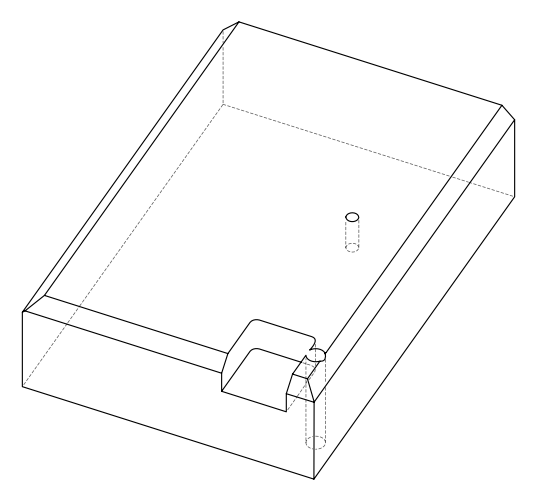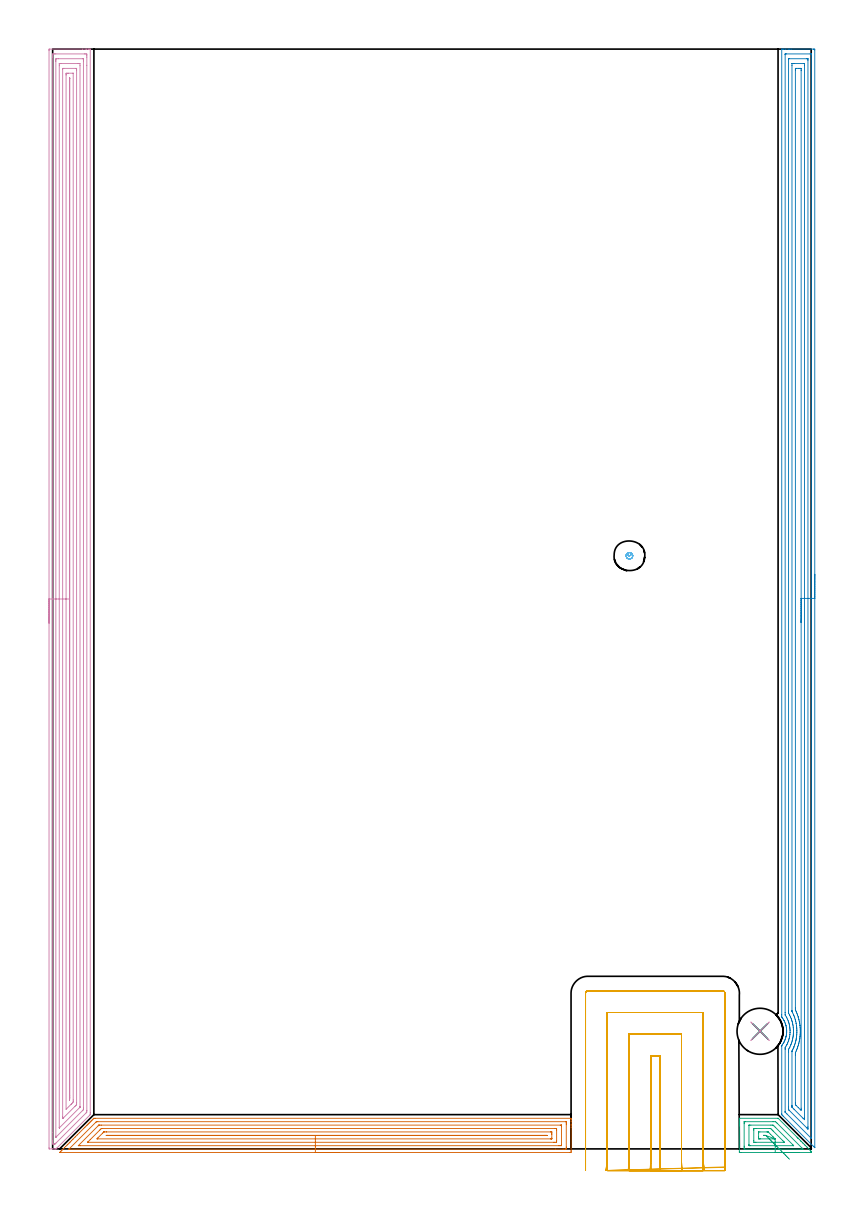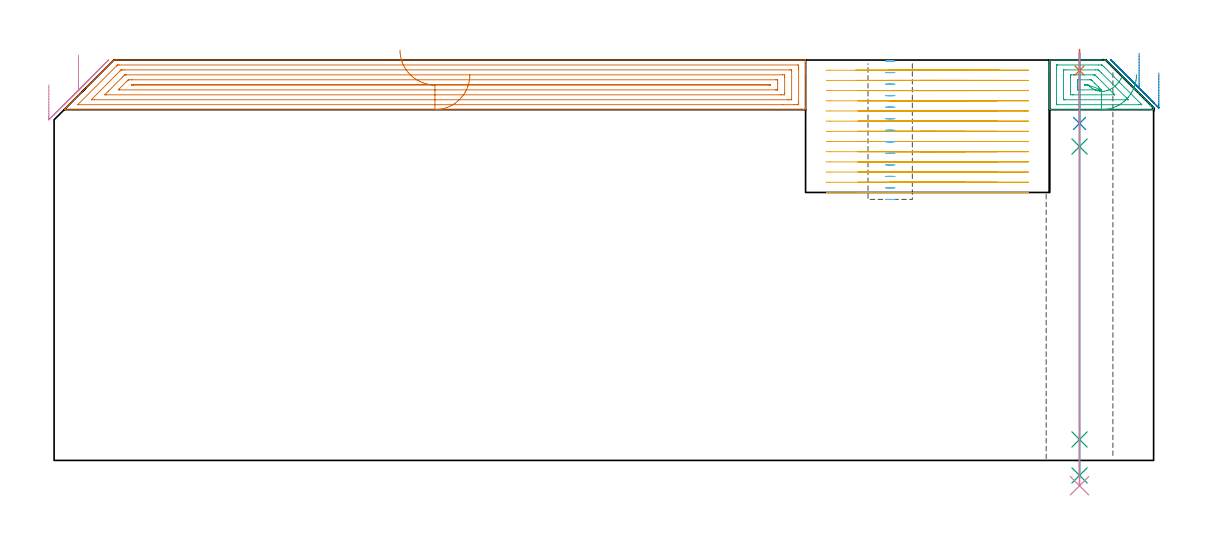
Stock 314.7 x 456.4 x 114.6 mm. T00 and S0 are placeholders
(PLAN: 10 operations, 6 tool changes, 78.3 min)
(1 AREA_MILL | FG_CHAMFER_SURFACE | UGT0205_001 | 10.01 min | 22365 mm3)
(2 AREA_MILL_1 | FG_CHAMFER_SURFACE_1 | UGT0205_001 | 18.29 min | 42827 mm3)
(3 AREA_MILL_2 | FG_CHAMFER_SURFACE_2 | UGT0205_001 | 1.29 min | 2809 mm3)
(4 AREA_MILL_3 | FG_CHAMFER_SURFACE_3 | UGT0205_001 | 25.4 min | 65509 mm3)
(5 MILL_SLOT | SLOT_PARTIAL_RECTANGULAR | NXT0201_011 | Follow Part, ap 3, ae 75% | 21.37 min | 187201 mm3)
(6 MILL_BLIND_HOLE_FROM_SOLID_MATERIAL | STEP1POCKET | UGT0201_128 | Spiral | 0.68 min | 5031 mm3)
(7 SPOT_DRILL | STEP1HOLE | NXT0321_9005460120000 | 0.05 min | 169 mm3)
(8 DRILL_BLIND_HOLE_INTO_CENTER | STEP1HOLE | NXT0301_092 | 0.08 min | 1746 mm3)
(9 GUN_DRILL_THROUGH_HOLE | STEP1HOLE | UGT0307_009 | 0.59 min | 11002 mm3)
(10 DRILL_TO_ENLARGE_THROUGH_HOLE | STEP1HOLE | UGT0301_258 | 0.5 min | 19645 mm3)
(TOOL UGT0205_001 | Chamfer Mill 20 x 3 x 45 deg. | D20 FL50 Z2)
(TOOL NXT0201_011 | ENDMILL 12mm [2P460-1200-NA 1630] | D12 FL38 Z6)
(TOOL UGT0201_128 | Carbide End Mill 10.0 | D10 FL15 Z4)
(TOOL NXT0321_9005460120000 | NC Spot Drill, 142deg, 12mm, Carbide, Uncoated | D12 PA142 FL30 Z2)
(TOOL NXT0301_092 | Carbide Drill 12.1mm [860.1-1210-061A1-MM 2214] | D12.1 PA140 FL77 Z2)
(TOOL UGT0307_009 | Gun Drill 12 mm | D12 PA130 FL24 Z1)
(TOOL UGT0301_258 | Twist Drill 19.1 mm | D19.1 PA118 FL140 Z2)
(OP 1 AREA_MILL)
G17 G21 G94 G90
T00 M6
G54
G17 G0 G90 X119. Y-1.5 S1061 M3
G43 Z124.6 H0
Z110.4
G94 G1 X118.962 Z109.528 F250.
X118.848 Z108.663
X118.659 Z107.812
X118.397 Z106.98
X118.063 Z106.174
X117.66 Z105.4
X117.192 Z104.664
X116.661 Z103.972
X116.071 Z103.329
X115.428 Z102.74
X114.736 Z102.208
X114. Z101.74
X113.226 Z101.337
X112.42 Z101.003
X111.588 Z100.741
X110.737 Z100.552
X109.872 Z100.438
X109. Z100.4
X3.061
X2.916 Y-1.496 Z100.402
X2.942 Y-1.466 Z100.433
X3.079 Y-1.322 Z100.576
X3.525 Y-0.873 Z101.024
X3.668 Y-0.73 Z101.166
X3.996 Y-0.404 Z101.496
X4.552 Y0.154 Z102.05
X4.923 Y0.523 Z102.423
X5.435 Y1.037 Z102.933
X6.026 Y1.626 Z103.525
X6.207 Y1.808 Z103.706
X6.319 Y1.92 Z103.817
X6.909 Y2.509 Z104.408
X7.101 Y2.702 Z104.6
X7.202 Y2.803 Z104.701
X7.792 Y3.392 Z105.292
X8.442 Y4.042 Z105.941
X9.335 Y4.936 Z106.835
X10.229 Y5.83 Z107.729
X11.123 Y6.723 Z108.623
X12.796 Y8.397 Z110.295
X12.911 Y8.513 Z110.409
X13.27 Y8.87 Z110.77
X13.439 Y9.039 Z110.939
X13.972 Y9.574 Z111.469
X14.138 Y9.739 Z111.637
X14.252 Y9.853 Z111.751
X14.414 Y10.016 Z111.911
X14.574 Y10.175 Z112.073
X14.699 Y10.3 Z112.197
X14.855 Y10.458 Z112.353
X15.011 Y10.612 Z112.509
X15.146 Y10.747 Z112.644
X15.297 Y10.899 Z112.794
X15.447 Y11.048 Z112.946
X15.592 Y11.194 Z113.091
X15.739 Y11.341 Z113.236
X15.883 Y11.485 Z113.382
X16.039 Y11.64 Z113.538
X16.18 Y11.782 Z113.678
X16.32 Y11.921 Z113.819
X16.486 Y12.087 Z113.985
X16.622 Y12.224 Z114.12
X16.756 Y12.357 Z114.255
X16.933 Y12.534 Z114.432
X17.066 Y12.666 Z114.562
X17.096 Y12.693 Z114.587
X17.111 Y12.702 Z114.595
X17.827 Y12.7 Z114.6
X214.922
X215.054 Y12.696 Z114.589
X215.064 Y12.689 Z114.582
X215.09 Y12.655 Z114.547
X215.1 Y12.321 Z114.22
Y12.045 Z113.944
Y11.341 Z113.236
Y10.106 Z112.003
Y9.574 Z111.469
Y8.957 Z110.852
Y-0.758 Z101.139
X215.097 Y-1.024 Z100.873
X215.091 Y-1.492 Z100.406
X214.951 Y-1.495 Z100.403
X214.475 Y-1.5 Z100.4
X109.
Y-0.086 Z101.814
X7.045 Y-0.085 Z101.815
X6.796 Y-0.081 Z101.819
X6.78 Y-0.079 Z101.821
X6.782 Y-0.074 Z101.826
X6.793 Y-0.058 Z101.842
X17.827 Y10.977 Z112.877
X18.013 Y11.158 Z113.058
X18.118 Y11.257 Z113.157
X18.149 Y11.279 Z113.179
X18.198 Y11.282 Z113.182
X18.302 Y11.284 Z113.184
X18.721 Y11.286 Z113.186
X212.744 Y11.285 Z113.185
X213.074 Y11.279 Z113.179
X213.09 Y11.172 Z113.072
X213.097 Y10.936 Z112.836
X213.099 Y10.458 Z112.358
X213.1 Y10.05 Z111.95
X213.099 Y0.742 Z102.642
X213.098 Y0.337 Z102.237
X213.09 Y-0.067 Z101.833
X212.687 Y-0.083 Z101.817
X212.63 Y-0.085 Z101.815
X211.793 Y-0.086 Z101.814
X208.581
X109.
Y1.328 Z103.228
X11.57 Y1.329 Z103.229
X10.976 Y1.33 Z103.23
X10.712 Y1.333 Z103.233
X10.676 Y1.336 Z103.236
X10.652 Y1.342 Z103.242
X10.662 Y1.357 Z103.257
X10.676 Y1.376 Z103.276
X18.874 Y9.574 Z111.474
X19.123 Y9.817 Z111.717
X19.164 Y9.852 Z111.752
X19.182 Y9.865 Z111.765
X19.214 Y9.867 Z111.767
X19.316 Y9.87 Z111.77
X19.615 Y9.871 Z111.771
X20.208
X210.599
X210.9 Y9.87 Z111.77
X211. Y9.868 Z111.768
X211.077 Y9.865 Z111.765
X211.09 Y9.859 Z111.759
X211.094 Y9.829 Z111.729
X211.097 Y9.772 Z111.672
X211.099 Y9.574 Z111.474
X211.1 Y9.376 Z111.276
X211.099 Y1.626 Z103.526
X211.097 Y1.431 Z103.331
X211.09 Y1.363 Z103.263
X211.08 Y1.335 Z103.235
X211.049 Y1.334 Z103.234
X210.9 Y1.331 Z103.231
X210.306 Y1.329 Z103.229
X210.006 Y1.328 Z103.228
X109.
Y2.743 Z104.643
X14.908
X14.634 Y2.747 Z104.647
X14.554 Y2.75 Z104.65
X14.516 Y2.756 Z104.656
X14.544 Y2.788 Z104.688
X14.63 Y2.879 Z104.779
X15.587 Y3.839 Z105.739
X19.615 Y7.866 Z109.766
X20.033 Y8.278 Z110.178
X20.196 Y8.435 Z110.335
X20.225 Y8.45 Z110.35
X20.263 Y8.453 Z110.353
X20.344 Y8.456 Z110.356
X20.509 Y8.457 Z110.357
X20.745
X208.455
X208.97 Y8.452 Z110.352
X209.089 Y8.45 Z110.35
X209.093 Y8.246 Z110.146
X209.1 Y7.82 Z109.72
Y3.392 Z105.292
X209.091 Y2.956 Z104.856
X209.084 Y2.75 Z104.65
X208.871 Y2.746 Z104.646
X208.218 Y2.743 Z104.643
X207.981
X109.
Y4.157 Z106.057
X18.721 Y4.158 Z106.058
X18.601 Y4.159 Z106.059
X18.38 Y4.164 Z106.064
X18.482 Y4.275 Z106.175
X18.598 Y4.397 Z106.297
X18.721 Y4.522 Z106.422
X20.818 Y6.619 Z108.519
X21.127 Y6.925 Z108.825
X21.222 Y7.013 Z108.913
X21.248 Y7.036 Z108.936
X21.287 Y7.039 Z108.939
X21.403 Y7.041 Z108.941
X22.177 Y7.043 Z108.943
X22.296
X206.55
X206.789 Y7.042 Z108.942
X206.949 Y7.039 Z108.939
X207.074 Y7.036 Z108.936
X207.091 Y7.029 Z108.929
X207.093 Y7.019 Z108.919
X207.096 Y6.925 Z108.825
X207.1 Y6.263 Z108.163
Y6.042 Z107.942
Y4.497 Z106.397
X207.099 Y4.275 Z106.175
X207.097 Y4.193 Z106.093
X207.094 Y4.173 Z106.073
X207.092 Y4.167 Z106.067
X207.068 Y4.164 Z106.064
X206.909 Y4.16 Z106.06
X206.67 Y4.157 Z106.057
X206.55
X109.
Y5.571 Z107.471
X22.772
X22.355 Y5.572 Z107.472
X22.296 Y5.574 Z107.474
X22.269 Y5.576 Z107.476
X22.241 Y5.581 Z107.481
X22.255 Y5.597 Z107.497
X22.27 Y5.611 Z107.511
X22.296 Y5.622 Z107.522
X22.715 Y5.628 Z107.528
X22.773
X204.225 Y5.629 Z107.529
X204.643 Y5.627 Z107.527
X205.066 Y5.624 Z107.524
X205.09 Y5.621 Z107.521
X205.092 Y5.597 Z107.497
X205.085 Y5.578 Z107.478
X205.066 Y5.576 Z107.476
X205.016 Y5.573 Z107.473
X204.912 Y5.572 Z107.472
X204.701 Y5.571 Z107.471
X109.
X108.129 Z107.509
X107.264 Z107.623
X106.412 Z107.812
X105.58 Z108.074
X104.774 Z108.408
X104. Z108.811
X103.264 Z109.28
X102.572 Z109.811
X101.929 Z110.4
X101.34 Z111.043
X100.809 Z111.735
X100.34 Z112.471
X99.937 Z113.245
X99.603 Z114.051
X99.341 Z114.883
X99.152 Z115.735
X99.038 Z116.6
X99. Z117.471
G0 Z124.6
M5
M2
(OP 2 AREA_MILL_1)
G17 G21 G94 G90
T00 M6
G54
G17 G0 G90 X316.2 Y238.4 S1061 M3
G43 Z124.6 H0
Z110.9
G94 G1 Y238.362 Z110.028 F250.
Y238.248 Z109.164
Y238.059 Z108.312
Y237.797 Z107.48
Y237.463 Z106.674
Y237.06 Z105.9
Y236.592 Z105.164
Y236.06 Z104.472
Y235.471 Z103.829
Y234.828 Z103.24
Y234.136 Z102.708
Y233.4 Z102.24
Y232.626 Z101.837
Y231.82 Z101.503
Y230.988 Z101.241
Y230.136 Z101.052
Y229.272 Z100.938
Y228.4 Z100.9
Y0.606
X316.195 Y0.519 Z100.903
X316.194 Y0.517 Z100.904
X316.18 Y0.519 Z100.918
X315.596 Y1.104 Z101.503
X303.036 Y13.664 Z114.063
X302.662 Y14.037 Z114.434
X302.504 Y14.196 Z114.59
X302.5 Y14.51 Z114.6
Y42.642
X302.504 Y42.885 Z114.59
X302.505 Y42.898 Z114.589
X302.654 Y43.093 Z114.445
X302.78 Y43.267 Z114.32
X303.07 Y43.711 Z114.029
X303.344 Y44.162 Z113.754
X303.411 Y44.283 Z113.687
X303.482 Y44.428 Z113.614
X303.602 Y44.667 Z113.496
X303.779 Y45.056 Z113.32
X303.88 Y45.312 Z113.22
X303.954 Y45.501 Z113.145
X304.042 Y45.768 Z113.054
X304.104 Y45.95 Z112.993
X304.126 Y46.028 Z112.971
X304.178 Y46.214 Z112.916
X304.273 Y46.546 Z112.822
X304.298 Y46.632 Z112.798
X304.303 Y46.661 Z112.791
X304.342 Y46.845 Z112.755
X304.415 Y47.248 Z112.685
X304.422 Y47.291 Z112.677
X304.442 Y47.439 Z112.657
X304.456 Y47.554 Z112.639
X304.482 Y47.739 Z112.614
X304.503 Y47.979 Z112.593
X304.506 Y48.007 Z112.591
X304.519 Y48.183 Z112.572
Y48.186
X304.526 Y48.302 Z112.568
X304.529 Y48.401 Z112.562
Y48.417 Z112.561
X304.53 Y48.447 Z112.558
X304.539 Y48.633 Z112.553
X304.537 Y48.866
X304.536 Y49.081 Z112.555
X304.533 Y49.127 Z112.556
X304.526 Y49.23 Z112.559
X304.521 Y49.34 Z112.568
X304.513 Y49.528 Z112.582
X304.468 Y49.989 Z112.631
X304.43 Y50.233 Z112.666
X304.416 Y50.339 Z112.684
X304.403 Y50.422 Z112.696
X304.298 Y50.968 Z112.799
X304.256 Y51.126 Z112.84
X304.206 Y51.316 Z112.891
X304.071 Y51.765 Z113.028
X303.914 Y52.211 Z113.185
X303.726 Y52.66 Z113.372
X303.609 Y52.912 Z113.488
X303.519 Y53.105 Z113.579
X303.422 Y53.296 Z113.677
X303.412 Y53.316 Z113.687
X303.214 Y53.661 Z113.886
X303.005 Y54. Z114.095
X302.77 Y54.342 Z114.33
X302.509 Y54.701 Z114.591
X302.507 Y54.716 Z114.593
X302.5 Y55.583 Z114.6
Y456.132
X302.503 Y456.29 Z114.588
X302.557 Y456.293 Z114.535
X302.953 Y456.3 Z114.147
X303.326 Z113.773
X303.996 Z113.099
X305.223 Z111.874
X305.781 Z111.314
X306.394 Z110.701
X315.596 Z101.501
X315.877 Y456.298 Z101.22
X316.192 Y456.29 Z100.906
X316.199 Y455.975 Z100.899
X316.2 Y228.4 Z100.9
X314.786 Z102.314
X314.785 Y4.686 Z102.315
Y4.605
X314.783 Y4.523 Z102.317
X314.777 Y4.384 Z102.323
X314.704 Y4.453 Z102.396
X314.465 Y4.686 Z102.635
X304.64 Y14.51 Z112.46
X303.996 Y15.157 Z113.104
X303.937 Y15.221 Z113.163
X303.925 Y15.237 Z113.175
X303.921 Y15.268 Z113.179
X303.917 Y15.321 Z113.183
X303.915 Y15.403 Z113.185
X303.914 Y15.485 Z113.186
X303.915 Y41.384 Z113.185
X303.916 Y41.548 Z113.184
X303.921 Y41.875 Z113.179
X303.925 Y42.058 Z113.175
X304.005 Y42.195 Z113.095
X304.339 Y42.745 Z112.761
X304.538 Y43.088 Z112.562
X304.612 Y43.227 Z112.488
X304.658 Y43.319 Z112.442
X304.888 Y43.8 Z112.212
X304.945 Y43.925 Z112.155
X304.968 Y43.981 Z112.132
X305.196 Y44.566 Z111.904
X305.305 Y44.874 Z111.795
X305.373 Y45.079 Z111.727
X305.421 Y45.234 Z111.679
X305.577 Y45.768 Z111.523
X305.601 Y45.857 Z111.499
X305.618 Y45.93 Z111.482
X305.768 Y46.661 Z111.332
X305.77 Y46.671 Z111.33
X305.781 Y46.73 Z111.319
X305.877 Y47.457 Z111.223
X305.887 Y47.554 Z111.213
X305.939 Y48.289 Z111.161
X305.945 Y48.447 Z111.155
X305.947 Y49.174 Z111.153
X305.939 Y49.34 Z111.161
X305.917 Y49.714 Z111.183
X305.88 Y50.133 Z111.22
X305.868 Y50.233 Z111.232
X305.781 Y50.871 Z111.319
X305.723 Y51.184 Z111.377
X305.623 Y51.645 Z111.477
X305.524 Y52.019 Z111.576
X305.417 Y52.383 Z111.683
X305.24 Y52.912 Z111.86
X305.147 Y53.172 Z111.953
X304.888 Y53.805 Z112.212
X304.601 Y54.387 Z112.499
X304.431 Y54.698 Z112.669
X303.996 Y55.427 Z113.104
X303.936 Y55.529 Z113.164
X303.921 Y55.591 Z113.179
X303.919 Y55.669 Z113.181
X303.914 Y56.484 Z113.186
Y56.566
X303.915 Y453.981 Z113.185
X303.916 Y454.063 Z113.184
X303.921 Y454.226 Z113.179
X303.927 Y454.291 Z113.173
X303.947 Y454.293 Z113.153
X303.996 Y454.296 Z113.104
X304.489 Y454.3 Z112.611
X314.304 Z102.796
X314.704 Y454.296 Z102.396
X314.76 Y454.293 Z102.34
X314.772 Y454.291 Z102.328
X314.779 Y454.253 Z102.321
X314.782 Y454.145 Z102.318
X314.785 Y453.982 Z102.315
X314.786 Y228.4 Z102.314
X313.372 Z103.728
X313.371 Y9.152 Z103.729
X313.37 Y8.701 Z103.73
X313.366 Y8.259 Z103.734
X313.365 Y8.247 Z103.735
X313.346 Y8.259 Z103.754
X312.919 Y8.681 Z104.181
X305.542 Y16.058 Z111.558
X305.423 Y16.179 Z111.677
X305.365 Y16.241 Z111.735
X305.339 Y16.272 Z111.761
X305.335 Y16.296 Z111.765
X305.331 Y16.747 Z111.769
X305.329 Y17.189 Z111.771
X305.328 Y17.642 Z111.772
X305.329 Y39.968 Z111.771
X305.33 Y40.409 Z111.77
X305.334 Y40.856 Z111.766
X305.342 Y41.302 Z111.758
X305.498 Y41.585 Z111.602
X305.781 Y42.097 Z111.319
X305.814 Y42.162 Z111.286
X305.83 Y42.195 Z111.27
X306.096 Y42.773 Z111.004
X306.232 Y43.088 Z110.868
X306.357 Y43.404 Z110.743
X306.572 Y43.981 Z110.528
X306.598 Y44.056 Z110.502
X306.673 Y44.281 Z110.427
X306.808 Y44.74 Z110.292
X306.846 Y44.874 Z110.254
X306.931 Y45.192 Z110.169
X306.99 Y45.45 Z110.11
X307.054 Y45.768 Z110.046
X307.137 Y46.196 Z109.963
X307.206 Y46.661 Z109.894
X307.251 Y46.975 Z109.849
X307.307 Y47.554 Z109.793
X307.325 Y47.795 Z109.775
X307.359 Y48.447 Z109.741
X307.361 Y48.652 Z109.739
X307.356 Y49.34 Z109.744
X307.345 Y49.561 Z109.755
X307.294 Y50.233 Z109.806
X307.264 Y50.535 Z109.836
X307.181 Y51.126 Z109.919
X307.104 Y51.588 Z109.996
X307.018 Y52.019 Z110.082
X306.955 Y52.318 Z110.145
X306.848 Y52.737 Z110.252
X306.797 Y52.912 Z110.303
X306.673 Y53.315 Z110.427
X306.507 Y53.805 Z110.593
X306.415 Y54.063 Z110.685
X306.15 Y54.698 Z110.95
X305.781 Y55.503 Z111.319
X305.737 Y55.591 Z111.363
X305.688 Y55.684 Z111.412
X305.369 Y56.252 Z111.731
X305.335 Y56.323 Z111.765
X305.333 Y56.375 Z111.767
X305.331 Y56.484 Z111.769
X305.329 Y56.937 Z111.771
X305.328 Y57.377 Z111.772
X305.329 Y452.114 Z111.771
X305.33 Y452.227 Z111.77
X305.333 Y452.282 Z111.767
X305.334 Y452.288 Z111.766
X305.356 Y452.292 Z111.744
X305.408 Y452.296 Z111.692
X305.595 Y452.3 Z111.505
X312.919 Z104.181
X313.106 Y452.298 Z103.994
X313.23 Y452.295 Z103.87
X313.328 Y452.29 Z103.772
X313.365 Y452.282 Z103.735
X313.366 Y452.263 Z103.734
X313.369 Y452.114 Z103.731
X313.371 Y451.661 Z103.729
X313.372 Y228.4 Z103.728
X311.957 Z105.143
Y12.724
X311.953 Y12.358 Z105.147
X311.95 Y12.176 Z105.15
X311.944 Y12.116 Z105.156
X311.885 Y12.173 Z105.215
X311.325 Y12.724 Z105.775
X307.565 Y16.484 Z109.535
X306.865 Y17.189 Z110.235
X306.764 Y17.297 Z110.336
X306.75 Y17.346 Z110.35
X306.748 Y17.396 Z110.352
X306.745 Y17.601 Z110.355
X306.743 Y18.013 Z110.357
Y18.082
Y40.339
X306.744 Y40.409 Z110.356
X306.747 Y40.512 Z110.353
X306.75 Y40.561 Z110.35
X306.765 Y40.606 Z110.335
X306.846 Y40.769 Z110.254
X306.964 Y41.011 Z110.136
X307.105 Y41.302 Z109.995
X307.251 Y41.617 Z109.849
X307.505 Y42.195 Z109.595
X307.523 Y42.238 Z109.577
X307.565 Y42.345 Z109.535
X307.763 Y42.89 Z109.337
X307.833 Y43.088 Z109.267
X307.987 Y43.559 Z109.113
X308.113 Y43.981 Z108.987
X308.19 Y44.249 Z108.91
X308.264 Y44.525 Z108.836
X308.348 Y44.874 Z108.752
X308.368 Y44.964 Z108.732
X308.458 Y45.41 Z108.642
X308.514 Y45.711 Z108.586
X308.523 Y45.768 Z108.577
X308.626 Y46.492 Z108.474
X308.647 Y46.661 Z108.453
X308.71 Y47.301 Z108.39
X308.729 Y47.554 Z108.371
X308.761 Y48.143 Z108.339
X308.773 Y48.447 Z108.327
Y49.024
X308.77 Y49.34 Z108.33
X308.737 Y49.953 Z108.363
X308.716 Y50.233 Z108.384
X308.65 Y50.934 Z108.45
X308.624 Y51.126 Z108.476
X308.498 Y51.979 Z108.602
X308.491 Y52.019 Z108.609
X308.458 Y52.199 Z108.642
X308.305 Y52.912 Z108.795
X308.257 Y53.113 Z108.843
X308.06 Y53.805 Z109.04
X307.879 Y54.384 Z109.221
X307.771 Y54.698 Z109.329
X307.565 Y55.245 Z109.535
X307.423 Y55.591 Z109.677
X307.317 Y55.84 Z109.783
X307.011 Y56.484 Z110.089
X306.837 Y56.844 Z110.263
X306.766 Y56.991 Z110.334
X306.75 Y57.028 Z110.35
X306.747 Y57.051 Z110.353
X306.745 Y57.102 Z110.355
X306.743 Y57.308 Z110.357
Y57.377
Y449.434
X306.749 Y450.252 Z110.351
X306.759 Y450.29 Z110.341
X306.809 Y450.293 Z110.291
X306.917 Y450.297 Z110.183
X307.133 Y450.299 Z109.967
X307.565 Y450.3 Z109.535
X311.579 Z105.521
X311.788 Y450.299 Z105.312
X311.892 Y450.298 Z105.208
X311.944 Y450.294 Z105.156
X311.952 Y450.291 Z105.148
X311.954 Y450.286 Z105.146
X311.956 Y450.264 Z105.144
X311.957 Y449.504 Z105.143
Y228.4
X310.543 Z106.557
X310.542 Y16.889 Z106.558
X310.539 Y16.296 Z106.561
X310.536 Y16.002 Z106.564
X310.242 Y16.26 Z106.858
X310.203 Y16.296 Z106.897
X309.35 Y17.148 Z107.75
X308.458 Y18.042 Z108.642
X308.419 Y18.082 Z108.681
X308.164 Y18.376 Z108.936
X308.159 Y18.975 Z108.941
X308.158 Y19.276 Z108.942
X308.157 Y38.924 Z108.943
X308.159 Y39.516 Z108.941
X308.161 Y39.813 Z108.939
X308.164 Y39.889 Z108.936
X308.179 Y39.949 Z108.921
X308.458 Y40.56 Z108.642
X308.677 Y41.082 Z108.423
X308.766 Y41.302 Z108.334
X308.927 Y41.726 Z108.173
X309.098 Y42.195 Z108.002
X309.162 Y42.383 Z107.938
X309.35 Y42.963 Z107.75
X309.379 Y43.059 Z107.721
X309.387 Y43.088 Z107.713
X309.571 Y43.76 Z107.529
X309.627 Y43.981 Z107.473
X309.737 Y44.487 Z107.363
X309.814 Y44.874 Z107.286
X309.883 Y45.234 Z107.217
X309.964 Y45.768 Z107.136
X309.999 Y46.012 Z107.101
X310.077 Y46.661 Z107.023
X310.092 Y46.811 Z107.008
X310.151 Y47.554 Z106.949
X310.157 Y47.639 Z106.943
X310.192 Y48.447 Z106.908
X310.193 Y48.496 Z106.907
X310.189 Y49.34 Z106.911
X310.188 Y49.394 Z106.912
X310.142 Y50.233 Z106.958
X310.134 Y50.341 Z106.966
X310.059 Y51.126 Z107.041
X310.036 Y51.333 Z107.064
X309.935 Y52.019 Z107.165
X309.876 Y52.385 Z107.224
X309.777 Y52.912 Z107.323
X309.658 Y53.497 Z107.442
X309.581 Y53.805 Z107.519
X309.35 Y54.646 Z107.75
X309.334 Y54.698 Z107.766
X309.327 Y54.722 Z107.773
X309.036 Y55.591 Z108.064
X308.849 Y56.092 Z108.251
X308.688 Y56.484 Z108.412
X308.458 Y57.023 Z108.642
X308.298 Y57.377 Z108.802
X308.164 Y57.671 Z108.936
X308.159 Y58.27 Z108.941
X308.158 Y58.571 Z108.942
X308.157 Y447.648 Z108.943
X308.158 Y447.948 Z108.942
X308.163 Y448.25 Z108.937
X308.164 Y448.284 Z108.936
X308.175 Y448.29 Z108.925
X308.214 Y448.294 Z108.886
X308.295 Y448.298 Z108.805
X308.458 Y448.3 Z108.642
X308.699 Z108.401
X309.591 Z107.509
X310.242 Y448.299 Z106.858
X310.487 Y448.296 Z106.613
X310.529 Y448.29 Z106.571
X310.536 Y448.279 Z106.564
X310.539 Y448.245 Z106.561
X310.542 Y447.648 Z106.558
X310.543 Y447.347 Z106.557
Y228.4
Y227.528 Z106.595
Y226.664 Z106.709
Y225.812 Z106.898
Y224.98 Z107.16
Y224.174 Z107.494
Y223.4 Z107.897
Y222.664 Z108.365
Y221.972 Z108.896
Y221.329 Z109.486
Y220.74 Z110.129
Y220.208 Z110.821
Y219.74 Z111.557
Y219.337 Z112.331
Y219.003 Z113.137
Y218.741 Z113.969
Y218.552 Z114.82
Y218.438 Z115.685
Y218.4 Z116.557
G0 Z124.6
M5
M2
(OP 3 AREA_MILL_2)
G17 G21 G94 G90
T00 M6
G54
G17 G0 G90 X309.8 Y-1.5 S1061 M3
G43 Z124.6 H0
Z110.4
G94 G1 X309.762 Z109.528 F250.
X309.648 Z108.664
X309.459 Z107.812
X309.197 Z106.98
X308.863 Z106.174
X308.46 Z105.4
X307.992 Z104.664
X307.46 Z103.972
X306.871 Z103.329
X306.228 Z102.74
X305.536 Z102.208
X304.8 Z101.74
X304.026 Z101.337
X303.22 Z101.003
X302.388 Z100.741
X301.536 Z100.552
X300.672 Z100.438
X299.8 Z100.4
X285.513
X285.097 Y-1.496 Z100.402
X284.91 Y-1.492 Z100.406
X284.9 Y-1.301 Z100.596
Y9.574 Z111.469
Y10.129 Z112.026
Y10.458 Z112.354
Y11.012 Z112.908
Y11.341 Z113.236
Y11.998 Z113.897
Y12.346 Z114.245
X284.906 Y12.688 Z114.579
X284.909 Y12.697 Z114.588
X285.066 Y12.7 Z114.6
X300.693
X300.996 Y12.697 Z114.586
X301.027 Y12.674 Z114.572
X308.838 Y4.864 Z106.76
X308.94 Y4.76 Z106.659
X309.027 Y4.673 Z106.572
X309.132 Y4.57 Z106.466
X309.232 Y4.468 Z106.368
X309.325 Y4.375 Z106.275
X309.427 Y4.275 Z106.171
X309.867 Y3.834 Z105.733
X310.31 Y3.392 Z105.288
X310.516 Y3.185 Z105.084
X310.567 Y3.133 Z105.033
X311.193 Y2.509 Z104.405
X311.422 Y2.278 Z104.178
X312.076 Y1.626 Z103.522
X312.277 Y1.423 Z103.323
X312.301 Y1.399 Z103.299
X312.959 Y0.742 Z102.639
X313.133 Y0.567 Z102.467
X313.194 Y0.506 Z102.406
X313.842 Y-0.141 Z101.756
X313.892 Y-0.191 Z101.708
X314.087 Y-0.387 Z101.512
X314.534 Y-0.834 Z101.064
X314.69 Y-1.001 Z100.898
X314.693 Y-1.024 Z100.875
X314.698 Y-1.493 Z100.407
X314.653 Y-1.496 Z100.404
X314.534 Y-1.5 Z100.4
X299.8
Y-0.086 Z101.814
X287.242 Y-0.085 Z101.815
X286.915 Y-0.079 Z101.821
X286.91 Y0.026 Z101.926
X286.902 Y0.251 Z102.151
X286.901 Y0.742 Z102.642
X286.9 Y1.136 Z103.036
X286.901 Y10.458 Z112.358
X286.902 Y10.85 Z112.75
X286.91 Y11.245 Z113.145
X286.915 Y11.28 Z113.18
X286.933 Y11.281 Z113.181
X286.985 Y11.284 Z113.184
X287.089 Y11.285 Z113.185
X287.299 Y11.286 Z113.186
X298.907
X299.8 Y11.284 Z113.184
X299.858 Y11.283 Z113.183
X299.955 Y11.279 Z113.179
X300.376 Y10.869 Z112.769
X300.59 Y10.659 Z112.559
X310.949 Y0.301 Z102.201
X311.16 Y0.088 Z101.988
X311.263 Y-0.019 Z101.881
X311.311 Y-0.072 Z101.828
X311.314 Y-0.08 Z101.82
X310.46 Y-0.086 Z101.814
X299.8
Y1.328 Z103.228
X289.385 Y1.329 Z103.229
X289.084 Y1.33 Z103.23
X288.985 Y1.332 Z103.232
X288.914 Y1.335 Z103.235
X288.908 Y1.443 Z103.343
X288.903 Y1.626 Z103.526
X288.9 Y1.808 Z103.708
X288.901 Y9.756 Z111.656
X288.905 Y9.817 Z111.717
X288.91 Y9.86 Z111.76
X288.936 Y9.865 Z111.765
X289.084 Y9.867 Z111.767
X289.677 Y9.871 Z111.771
X298.014
X298.61 Y9.868 Z111.768
X298.907 Y9.864 Z111.764
X299.214 Y9.574 Z111.474
X299.8 Y9. Z110.9
X306.944 Y1.857 Z103.757
X307.173 Y1.626 Z103.526
X307.396 Y1.396 Z103.296
X307.449 Y1.34 Z103.24
X307.422 Y1.335 Z103.235
X307.344 Y1.331 Z103.231
X307.243 Y1.329 Z103.229
X299.8 Y1.328 Z103.228
Y2.743 Z104.643
X291.763
X291.525 Y2.744 Z104.644
X291.019 Y2.75 Z104.65
X290.91 Y2.763 Z104.663
X290.9 Y3.392 Z105.292
Y7.808 Z109.708
X290.906 Y8.235 Z110.135
X290.91 Y8.442 Z110.342
X291.114 Y8.45 Z110.35
X291.763 Y8.456 Z110.356
X292. Y8.457 Z110.357
X297.358
X297.686 Y8.455 Z110.355
X297.849 Y8.452 Z110.352
X297.886 Y8.45 Z110.35
X297.931 Y8.41 Z110.31
X298.014 Y8.335 Z110.235
X298.543 Y7.808 Z109.708
X298.907 Y7.444 Z109.344
X302.959 Y3.392 Z105.292
X303.372 Y2.976 Z104.876
X303.559 Y2.78 Z104.68
X303.581 Y2.749 Z104.649
X303.522 Y2.747 Z104.647
X303.372 Y2.745 Z104.645
X303.135 Y2.743 Z104.643
X299.8
X299.727 Y4.166 Z106.066
X299.672 Y4.163 Z106.063
X299.545 Y4.159 Z106.059
X299.386 Y4.157 Z106.057
X299.146
X293.549
X293.43
X293.19 Y4.159 Z106.059
X293.031 Y4.161 Z106.061
X292.912 Y4.164 Z106.064
X292.91 Y4.184 Z106.084
X292.906 Y4.275 Z106.175
X292.9 Y4.917 Z106.817
X292.901 Y6.682 Z108.582
X292.907 Y6.925 Z108.825
X292.91 Y7.004 Z108.904
X292.92 Y7.036 Z108.936
X293.43 Y7.043 Z108.943
X296.348
X296.587 Y7.041 Z108.941
X296.746 Y7.037 Z108.937
X296.856 Y7.034 Z108.934
X296.879 Y7.014 Z108.914
X296.974 Y6.925 Z108.825
X297.121 Y6.78 Z108.68
X297.86 Y6.042 Z107.942
X298.907 Y4.995 Z106.895
X299.623 Y4.275 Z106.175
X299.727 Y4.166 Z106.066
X295.86 Y5.581 Z107.481
X295.838 Y5.577 Z107.477
X295.809 Y5.573 Z107.473
X295.752 Y5.572 Z107.472
X295.335
X294.914 Y5.575 Z107.475
X294.91 Y5.578 Z107.478
X294.905 Y5.584 Z107.484
X294.918 Y5.622 Z107.522
X294.961 Y5.624 Z107.524
X295.064 Y5.627 Z107.527
X295.277 Y5.628 Z107.528
X295.335
X295.757 Y5.624 Z107.524
X295.807 Y5.622 Z107.522
X295.845 Y5.595 Z107.495
X295.86 Y5.581 Z107.481
X296.378 Y5.062 Z107.009
X296.924 Y4.516 Z106.602
X297.493 Y3.947 Z106.265
X298.08 Y3.36 Z105.998
X298.682 Y2.758 Z105.806
X299.293 Y2.147 Z105.688
X299.909 Y1.531 Z105.646
X300.526 Y0.914 Z105.68
X301.138 Y0.302 Z105.79
X301.741 Y-0.3 Z105.974
X302.33 Y-0.89 Z106.233
X302.901 Y-1.461 Z106.563
X303.449 Y-2.009 Z106.962
X303.971 Y-2.531 Z107.428
X304.462 Y-3.022 Z107.956
X304.919 Y-3.479 Z108.542
X305.338 Y-3.898 Z109.182
X305.716 Y-4.275 Z109.872
G0 Z124.6
M5
M2
(OP 4 AREA_MILL_3)
G17 G21 G94 G90
T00 M6
G54
G17 G0 G90 X-1.5 Y218.15 S1061 M3
G43 Z124.6 H0
Z107.5
G94 G1 Y218.188 Z106.628 F250.
Y218.302 Z105.763
Y218.491 Z104.912
Y218.753 Z104.08
Y219.087 Z103.274
Y219.49 Z102.5
Y219.958 Z101.764
Y220.49 Z101.072
Y221.079 Z100.429
Y221.722 Z99.84
Y222.414 Z99.308
Y223.15 Z98.84
Y223.924 Z98.437
Y224.73 Z98.103
Y225.562 Z97.841
Y226.413 Z97.652
Y227.278 Z97.538
Y228.15 Z97.5
Y455.673
X-1.497 Y456.014 Z97.502
X-1.492 Y456.29 Z97.506
X-1.213 Y456.3 Z97.784
X12.382 Z111.377
X13.801 Z112.797
X14.159 Z113.154
X14.875 Z113.875
X15.155 Z114.155
X15.558 Y456.294 Z114.55
X15.597 Y456.29 Z114.588
X15.6 Y456.12 Z114.6
Y14.931
X15.596 Y14.205 Z114.59
X15.5 Y14.099 Z114.499
X1.718 Y0.316 Z100.714
X1.581 Y0.18 Z100.579
X1.442 Y0.041 Z100.439
X1.399 Y0.01 Z100.396
X1.36 Y0. Z100.359
X1.317 Z100.317
X0.656 Z99.656
X-0.059 Z98.936
X-1.306 Z97.691
X-1.491 Y0.002 Z97.505
X-1.5 Y0.458 Z97.5
Y228.15
X-0.086 Z98.914
Y452.991
X-0.085 Y453.885 Z98.915
X-0.084 Y453.91 Z98.916
X-0.059 Y454.29 Z98.941
X0.419 Y454.298 Z99.419
X0.829 Y454.299 Z99.829
X1.306 Y454.3 Z100.306
X13.271 Y454.299 Z112.271
X13.749 Y454.297 Z112.749
X14.159 Y454.29 Z113.159
X14.184 Y453.885 Z113.184
X14.185 Y453.859 Z113.185
X14.186 Y452.991 Z113.186
Y449.583
X14.185 Y15.825 Z113.185
Y15.8
X14.159 Y15.221 Z113.159
X14.018 Y15.073 Z113.018
X13.88 Y14.931 Z112.88
X1.365 Y2.415 Z100.365
X1.093 Y2.15 Z100.093
X1.004 Y2.066 Z100.004
X0.931 Y2.01 Z99.931
X0.829 Y2.008 Z99.829
X0.349 Y2.004 Z99.349
X-0.059 Y2.01 Z98.941
X-0.084 Y2.415 Z98.916
X-0.085 Y2.441 Z98.915
X-0.086 Y3.309 Z98.914
Y6.822
Y228.15
X1.328 Z100.328
X1.329 Y451.203 Z100.329
X1.33 Y451.594 Z100.33
X1.333 Y452.097 Z100.333
X1.335 Y452.283 Z100.335
X1.521 Y452.295 Z100.521
X1.718 Y452.298 Z100.718
X2.405 Y452.3 Z101.405
X12.382 Y452.299 Z111.382
X12.584 Y452.297 Z111.584
X12.718 Y452.293 Z111.718
X12.762 Y452.29 Z111.762
X12.765 Y452.273 Z111.765
X12.768 Y452.227 Z111.768
X12.77 Y452.097 Z111.77
X12.771 Y451.705 Z111.771
X12.772 Y451.203 Z111.772
X12.771 Y17.221 Z111.771
X12.77 Y16.719 Z111.77
X12.767 Y16.332 Z111.767
X12.765 Y16.276 Z111.765
X12.737 Y16.245 Z111.737
X12.659 Y16.162 Z111.659
X12.382 Y15.881 Z111.382
X12.354 Y15.853 Z111.354
X1.598 Y5.097 Z100.598
X1.492 Y4.995 Z100.492
X1.361 Y4.872 Z100.361
X1.334 Y4.853 Z100.334
X1.332 Y4.883 Z100.332
X1.33 Y4.947 Z100.33
X1.328 Y5.287 Z100.328
Y228.15
X2.743 Z101.743
Y449.415
X2.747 Y450.168 Z101.747
X2.75 Y450.277 Z101.75
X2.757 Y450.291 Z101.757
X2.781 Y450.294 Z101.781
X2.836 Y450.297 Z101.836
X3.055 Y450.299 Z102.055
X3.495 Y450.3 Z102.495
X10.605 Z109.605
X11.047 Y450.294 Z110.047
X11.264 Y450.29 Z110.264
X11.351 Y450.276 Z110.351
X11.357 Y449.415 Z110.357
Y17.613
X11.355 Y17.424 Z110.355
X11.352 Y17.33 Z110.352
X11.35 Y17.311 Z110.35
X11.338 Y17.294 Z110.338
X11.309 Y17.261 Z110.309
X11.133 Y17.082 Z110.133
X2.85 Y8.799 Z101.85
X2.791 Y8.741 Z101.791
X2.754 Y8.708 Z101.754
X2.748 Y8.706 Z101.748
X2.747 Y8.707 Z101.747
X2.745 Y8.741 Z101.745
X2.744 Y8.916 Z101.744
X2.743 Y228.15 Z101.743
X4.157 Z103.157
Y447.855
X4.159 Y448.084 Z103.159
X4.162 Y448.236 Z103.162
X4.164 Y448.285 Z103.164
X4.177 Y448.29 Z103.177
X4.217 Y448.294 Z103.217
X4.384 Y448.298 Z103.384
X4.604 Y448.3 Z103.604
X9.716 Y448.299 Z108.716
X9.937 Y448.298 Z108.937
X9.941 Y448.295 Z108.941
X9.942 Y448.293 Z108.942
X9.943 Y447.627 Z108.943
Y447.398
Y19.173
X9.939 Y18.507 Z108.939
X9.936 Y18.394 Z108.936
X9.933 Y18.343 Z108.933
X9.907 Y18.315 Z108.907
X9.716 Y18.117 Z108.716
X9.466 Y17.864 Z108.466
X9.215 Y17.613 Z108.215
X4.564 Y12.962 Z103.564
X4.384 Y12.786 Z103.384
X4.201 Y12.612 Z103.201
X4.163 Y12.577 Z103.163
X4.161 Y12.641 Z103.161
X4.159 Y12.762 Z103.159
X4.157 Y13.372 Z103.157
Y228.15
X5.571 Z104.571
Y445.538
X5.573 Y445.839 Z104.573
X5.576 Y446.136 Z104.576
X5.578 Y446.275 Z104.578
X5.712 Y446.291 Z104.712
X6.161 Y446.296 Z105.161
X6.592 Y446.3 Z105.592
X8.37 Y446.298 Z107.37
X8.508 Y446.292 Z107.508
X8.519 Y446.29 Z107.519
X8.522 Y446.278 Z107.522
X8.526 Y446.233 Z107.526
X8.528 Y446.14 Z107.528
Y20.295
X8.525 Y19.705 Z107.525
X8.522 Y19.401 Z107.522
X8.239 Y19.099 Z107.239
X7.939 Y18.789 Z106.939
X7.799 Y18.647 Z106.799
X7.66 Y18.507 Z106.66
X5.571 Y16.419 Z104.571
Y228.15
X6.985 Z105.985
X6.986 Y444.051 Z105.986
Y444.115
X6.989 Y444.181 Z105.989
X6.995 Y444.29 Z105.995
X7.05 Y444.294 Z106.05
X7.085 Y444.293 Z106.085
X7.101 Y444.291 Z106.101
X7.108 Y444.245 Z106.108
X7.113 Y444.116 Z106.113
X7.114 Y444.051 Z106.114
X7.115 Y22.018 Z106.115
X7.111 Y21.189 Z106.111
X7.109 Y21.129 Z106.109
X7.05 Y20.359 Z106.05
X7.021 Y20.324 Z106.021
X6.997 Y20.295 Z105.997
X6.992 Z105.992
X6.987 Y20.34 Z105.987
X6.986 Y20.359 Z105.986
X6.985 Y228.15 Z105.985
Y229.022 Z106.023
Y229.886 Z106.137
Y230.738 Z106.326
Y231.57 Z106.588
Y232.376 Z106.922
Y233.15 Z107.325
Y233.886 Z107.794
Y234.578 Z108.325
Y235.221 Z108.914
Y235.81 Z109.557
Y236.341 Z110.249
Y236.81 Z110.985
Y237.213 Z111.759
Y237.547 Z112.565
Y237.809 Z113.397
Y237.998 Z114.249
Y238.112 Z115.114
Y238.15 Z115.985
G0 Z124.6
M5
M2
(OP 5 MILL_SLOT)
G17 G21 G94 G90
T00 M6
G54
G17 G0 G90 X252.113 Y-8.995 S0 M3
G43 Z124.6 H1
Z111.685
G94 G1 X251.943 Y-6. F250.
G2 X251.9 Y-4.472 R27. F500.
G1 Y38.6
X248.1
Y-4.472
G2 X248.057 Y-6. R27.
G1 X247.887 Y-8.995 F250.
X261.22 Y-8.989
X260.965 Y-6.
G2 X260.9 Y-4.472 R18. F500.
G1 Y47.6
X239.1
Y-4.472
G2 X239.035 Y-6. R18.
G1 X238.78 Y-8.989 F250.
X270.54 Y-8.956
X270.031 Y-6.
G2 X269.9 Y-4.472 R9. F500.
G1 Y56.6
X230.1
Y-4.472
G2 X229.969 Y-6. R9.
G1 X229.46 Y-8.956 F250.
X278.9 Y-7.472
Y-4.472
Y64.6 F500.
G3 X277.9 Y65.6 R1.
G1 X222.1
G3 X221.1 Y64.6 R1.
G1 Y-4.472
Y-7.472 F250.
G0 X252.082 Y-8.996 Z108.769
G1 X251.933 Y-6.
G2 X251.9 Y-4.661 R27. F500.
G1 Y38.6
X248.1
Y-4.661
G2 X248.067 Y-6. R27.
G1 X247.918 Y-8.996 F250.
X261.173 Y-8.992
X260.95 Y-6.
G2 X260.9 Y-4.661 R18. F500.
G1 Y47.6
X239.1
Y-4.661
G2 X239.05 Y-6. R18.
G1 X238.827 Y-8.992 F250.
X270.447 Y-8.967
X270. Y-6.
G2 X269.9 Y-4.661 R9. F500.
G1 Y56.6
X230.1
Y-4.661
G2 X230. Y-6. R9.
G1 X229.553 Y-8.967 F250.
X278.9 Y-7.661
Y-4.661
Y64.6 F500.
G3 X277.9 Y65.6 R1.
G1 X222.1
G3 X221.1 Y64.6 R1.
G1 Y-4.661
Y-7.661 F250.
G0 X251.906 Y-9. Z105.854
G1 X251.9 Y-6.
Y-5.944 F500.
Y38.6
X248.1
Y-5.944
Y-6.
X248.094 Y-9. F250.
X260.909
X260.9 Y-6.
Y-5.944 F500.
Y47.6
X239.1
Y-5.944
Y-6.
X239.091 Y-9. F250.
X269.919
X269.9 Y-6.
Y-5.944 F500.
Y56.6
X230.1
Y-5.944
Y-6.
X230.081 Y-9. F250.
X278.9 Y-8.944
Y-5.944
Y64.6 F500.
G3 X277.9 Y65.6 R1.
G1 X222.1
G3 X221.1 Y64.6 R1.
G1 Y-5.944
Y-8.944 F250.
G0 X251.9 Y-9. Z102.938
G1 Y-6.
Y38.6 F500.
X248.1
Y-6.
Y-9. F250.
X260.9
Y-6.
Y47.6 F500.
X239.1
Y-6.
Y-9. F250.
X269.9
Y-6.
Y56.6 F500.
X230.1
Y-6.
Y-9. F250.
X278.9
Y-6.
Y64.6 F500.
G3 X277.9 Y65.6 R1.
G1 X222.1
G3 X221.1 Y64.6 R1.
G1 Y-6.
Y-9. F250.
G0 X251.9 Z100.023
G1 Y-6.
Y38.6 F500.
X248.1
Y-6.
Y-9. F250.
X260.9
Y-6.
Y47.6 F500.
X239.1
Y-6.
Y-9. F250.
X269.9
Y-6.
Y56.6 F500.
X230.1
Y-6.
Y-9. F250.
X278.9
Y-6.
Y64.6 F500.
G3 X277.9 Y65.6 R1.
G1 X222.1
G3 X221.1 Y64.6 R1.
G1 Y-6.
Y-9. F250.
G0 X251.9 Z97.108
G1 Y-6.
Y38.6 F500.
X248.1
Y-6.
Y-9. F250.
X260.9
Y-6.
Y47.6 F500.
X239.1
Y-6.
Y-9. F250.
X269.9
Y-6.
Y56.6 F500.
X230.1
Y-6.
Y-9. F250.
X278.9
Y-6.
Y64.6 F500.
G3 X277.9 Y65.6 R1.
G1 X222.1
G3 X221.1 Y64.6 R1.
G1 Y-6.
Y-9. F250.
G0 X251.9 Z94.192
G1 Y-6.
Y38.6 F500.
X248.1
Y-6.
Y-9. F250.
X260.9
Y-6.
Y47.6 F500.
X239.1
Y-6.
Y-9. F250.
X269.9
Y-6.
Y56.6 F500.
X230.1
Y-6.
Y-9. F250.
X278.9
Y-6.
Y64.6 F500.
G3 X277.9 Y65.6 R1.
G1 X222.1
G3 X221.1 Y64.6 R1.
G1 Y-6.
Y-9. F250.
G0 X251.9 Z91.277
G1 Y-6.
Y38.6 F500.
X248.1
Y-6.
Y-9. F250.
X260.9
Y-6.
Y47.6 F500.
X239.1
Y-6.
Y-9. F250.
X269.9
Y-6.
Y56.6 F500.
X230.1
Y-6.
Y-9. F250.
X278.9
Y-6.
Y64.6 F500.
G3 X277.9 Y65.6 R1.
G1 X222.1
G3 X221.1 Y64.6 R1.
G1 Y-6.
Y-9. F250.
G0 X251.9 Z88.362
G1 Y-6.
Y38.6 F500.
X248.1
Y-6.
Y-9. F250.
X260.9
Y-6.
Y47.6 F500.
X239.1
Y-6.
Y-9. F250.
X269.9
Y-6.
Y56.6 F500.
X230.1
Y-6.
Y-9. F250.
X278.9
Y-6.
Y64.6 F500.
G3 X277.9 Y65.6 R1.
G1 X222.1
G3 X221.1 Y64.6 R1.
G1 Y-6.
Y-9. F250.
G0 X251.9 Z85.446
G1 Y-6.
Y38.6 F500.
X248.1
Y-6.
Y-9. F250.
X260.9
Y-6.
Y47.6 F500.
X239.1
Y-6.
Y-9. F250.
X269.9
Y-6.
Y56.6 F500.
X230.1
Y-6.
Y-9. F250.
X278.9
Y-6.
Y64.6 F500.
G3 X277.9 Y65.6 R1.
G1 X222.1
G3 X221.1 Y64.6 R1.
G1 Y-6.
Y-9. F250.
G0 X251.9 Z82.531
G1 Y-6.
Y38.6 F500.
X248.1
Y-6.
Y-9. F250.
X260.9
Y-6.
Y47.6 F500.
X239.1
Y-6.
Y-9. F250.
X269.9
Y-6.
Y56.6 F500.
X230.1
Y-6.
Y-9. F250.
X278.9
Y-6.
Y64.6 F500.
G3 X277.9 Y65.6 R1.
G1 X222.1
G3 X221.1 Y64.6 R1.
G1 Y-6.
Y-9. F250.
G0 X251.9 Z79.615
G1 Y-6.
Y38.6 F500.
X248.1
Y-6.
Y-9. F250.
X260.9
Y-6.
Y47.6 F500.
X239.1
Y-6.
Y-9. F250.
X269.9
Y-6.
Y56.6 F500.
X230.1
Y-6.
Y-9. F250.
X278.9
Y-6.
Y64.6 F500.
G3 X277.9 Y65.6 R1.
G1 X222.1
G3 X221.1 Y64.6 R1.
G1 Y-6.
Y-9. F250.
G0 X251.9 Z76.7
G1 Y-6.
Y38.6 F500.
X248.1
Y-6.
Y-9. F250.
X260.9
Y-6.
Y47.6 F500.
X239.1
Y-6.
Y-9. F250.
X269.9
Y-6.
Y56.6 F500.
X230.1
Y-6.
Y-9. F250.
X278.9
Y-6.
Y64.6 F500.
G3 X277.9 Y65.6 R1.
G1 X222.1
G3 X221.1 Y64.6 R1.
G1 Y-6.
Y-9. F250.
G0 Z124.6
M5
M2
(OP 6 MILL_BLIND_HOLE_FROM_SOLID_MATERIAL)
G17 G21 G94 G90
T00 M6
G54
G17 G0 G90 X239.3 Y246.1 S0 M3
G43 Z124.6 H0
Z114.3
G94 G3 X239.933 Y246.817 R0.638 F250.
X239.131 Y247.439 R0.717
X237.961 Y245.931 R1.35
X239.131 Y247.439 R-1.35
X238.546 Y246.685 R0.675
X239.3 Y246.1 R0.675
G0 Z111.
G3 X239.933 Y246.817 R0.638
X239.131 Y247.439 R0.717
X237.961 Y245.931 R1.35
X239.131 Y247.439 R-1.35
X238.546 Y246.685 R0.675
X239.3 Y246.1 R0.675
G0 Z107.7
G3 X239.933 Y246.817 R0.638
X239.131 Y247.439 R0.717
X237.961 Y245.931 R1.35
X239.131 Y247.439 R-1.35
X238.546 Y246.685 R0.675
X239.3 Y246.1 R0.675
G0 Z104.4
G3 X239.933 Y246.817 R0.638
X239.131 Y247.439 R0.717
X237.961 Y245.931 R1.35
X239.131 Y247.439 R-1.35
X238.546 Y246.685 R0.675
X239.3 Y246.1 R0.675
G0 Z101.1
G3 X239.933 Y246.817 R0.638
X239.131 Y247.439 R0.717
X237.961 Y245.931 R1.35
X239.131 Y247.439 R-1.35
X238.546 Y246.685 R0.675
X239.3 Y246.1 R0.675
G0 Z97.8
G3 X239.933 Y246.817 R0.638
X239.131 Y247.439 R0.717
X237.961 Y245.931 R1.35
X239.131 Y247.439 R-1.35
X238.546 Y246.685 R0.675
X239.3 Y246.1 R0.675
G0 Z94.5
G3 X239.933 Y246.817 R0.638
X239.131 Y247.439 R0.717
X237.961 Y245.931 R1.35
X239.131 Y247.439 R-1.35
X238.546 Y246.685 R0.675
X239.3 Y246.1 R0.675
G0 Z91.2
G3 X239.933 Y246.817 R0.638
X239.131 Y247.439 R0.717
X237.961 Y245.931 R1.35
X239.131 Y247.439 R-1.35
X238.546 Y246.685 R0.675
X239.3 Y246.1 R0.675
G0 Z87.9
G3 X239.933 Y246.817 R0.638
X239.131 Y247.439 R0.717
X237.961 Y245.931 R1.35
X239.131 Y247.439 R-1.35
X238.546 Y246.685 R0.675
X239.3 Y246.1 R0.675
G0 Z84.6
G3 X239.933 Y246.817 R0.638
X239.131 Y247.439 R0.717
X237.961 Y245.931 R1.35
X239.131 Y247.439 R-1.35
X238.546 Y246.685 R0.675
X239.3 Y246.1 R0.675
G0 Z81.3
G3 X239.933 Y246.817 R0.638
X239.131 Y247.439 R0.717
X237.961 Y245.931 R1.35
X239.131 Y247.439 R-1.35
X238.546 Y246.685 R0.675
X239.3 Y246.1 R0.675
G0 Z78.
G3 X239.933 Y246.817 R0.638
X239.131 Y247.439 R0.717
X237.961 Y245.931 R1.35
X239.131 Y247.439 R-1.35
X238.546 Y246.685 R0.675
X239.3 Y246.1 R0.675
G0 Z74.7
G3 X239.933 Y246.817 R0.638
X239.131 Y247.439 R0.717
X237.961 Y245.931 R1.35
X239.131 Y247.439 R-1.35
X238.546 Y246.685 R0.675
X239.3 Y246.1 R0.675
G0 Z124.6
M5
M2
(OP 7 SPOT_DRILL)
G17 G21 G94 G90
T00 M6
G54
G17 G0 G90 X293.5 Y48.8 S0 M3
G43 Z124.6 H0
G94 G81 G98 Z111.6 F250. R117.6
G80
M5
M2
(OP 8 DRILL_BLIND_HOLE_INTO_CENTER)
G17 G21 G94 G90
T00 M6
G54
G17 G0 G90 X293.5 Y48.8 S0 M3
G43 Z124.6 H1
G94 G81 G98 Z96.45 F250. R116.6
G80
M5
M2
(OP 9 GUN_DRILL_THROUGH_HOLE)
G17 G21 G94 G90
T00 M6
G54
G17 G0 G90 X293.5 Y48.8 M8
G43 Z124.6 H0
Z110.81
S716 M3
G94 G1 Z89.836 F125. M26
G4 X.084
Z6. F250.
G4 X.084
Z-4.298 F125.
G4 X.084
M5
M9
G0 Z110.81
Z124.6
M2
(OP 10 DRILL_TO_ENLARGE_THROUGH_HOLE)
G17 G21 G94 G90
T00 M6
G54
G17 G0 G90 X293.5 Y48.8 S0 M3
G43 Z124.6 H0
G94 G73 G98 Z-7.238 F250. Q17.405 R116.6
G80
M5
M2
